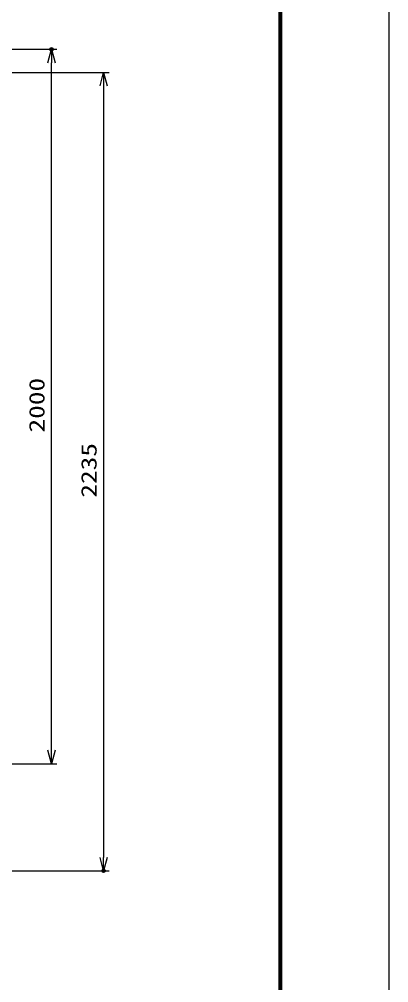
# Model space of a CAD drawing. Units: millimetres, scale not verified. Extents: x -4455 to 4455, y -3150 to 3150.
# Drawn here: x 3421 to 4455, y -1660 to 1037 of the extents above; entities that cross this region are included whole.
import ezdxf
from ezdxf.enums import TextEntityAlignment as Align

# ---------------------------------------------------------------- set-up
doc = ezdxf.new("R2010")
doc.units = ezdxf.units.MM
doc.header["$LTSCALE"] = 20
doc.header["$PDMODE"] = 32
doc.header["$PDSIZE"] = 10
for name, color, linetype, lineweight in [('0-3_0', 7, 'Continuous', 25), ('0-6_寸法', 4, 'Continuous', 25), ('0-9_LAYER15', 1, 'Continuous', 25)]:
    doc.layers.add(name, color=color, linetype=linetype, lineweight=lineweight)
doc.layers.add('0-7_DEFPOINTS', color=7, linetype='Continuous')
doc.styles.add('ＭＳ ゴシック', font='')
doc.styles.get('ＭＳ ゴシック').set_extended_font_data('MS Gothic')

# ---------------------------------------------------------------- blocks, each defined once
blk = doc.blocks.new('_Open30')
at = {"layer": '0-6_寸法'}
blk.add_line((0, 0), (-20, 0), dxfattribs=at)
blk.add_lwpolyline([(-20, 5.36), (0, 0), (-20, -5.36)], dxfattribs=at)

msp = doc.modelspace()

# ---------------------------------------------------------------- linework, layer by layer
at = {"layer": '0-3_0', "color": 3}
msp.add_lwpolyline([(-4454.89, 3149.88), (4455.11, 3149.88), (4455.11, -3150.12), (-4454.89, -3150.12)], close=True, dxfattribs=at)
at = {"layer": '0-3_0'}
for points in [[(-4154.89, 2962.38), (4155.11, 2962.38), (4155.11, -2962.62), (-4154.89, -2962.62)], [(-4153.01, 2960.51), (4153.24, 2960.51), (4153.24, -2960.74), (-4153.01, -2960.74)], [(-4151.14, 2958.63), (4151.36, 2958.63), (4151.36, -2958.87), (-4151.14, -2958.87)], [(-4149.26, 2956.76), (4149.49, 2956.76), (4149.49, -2956.99), (-4149.26, -2956.99)], [(-4147.39, 2954.88), (4147.61, 2954.88), (4147.61, -2955.12), (-4147.39, -2955.12)]]:
    msp.add_lwpolyline(points, close=True, dxfattribs=at)
at = {"layer": '0-7_DEFPOINTS'}
for p in [(3511.36, 953.46), (3657.19, -1346.54)]:
    msp.add_point(p, dxfattribs=at)
at = {"layer": '0-9_LAYER15'}
for p, q in [((3024.11, 953.46), (3526.36, 953.46)), ((2707.62, 888.46), (3672.19, 888.46)), ((2831.12, -1046.54), (3526.36, -1046.54)), ((2706.12, -1346.54), (3672.19, -1346.54))]:
    msp.add_line(p, q, dxfattribs=at)
at = {"layer": '0-9_LAYER15', "color": 2}
for p, q in [((3511.36, -1009.04), (3511.36, 915.96)), ((3657.19, 850.96), (3657.19, -1309.04))]:
    msp.add_line(p, q, dxfattribs=at)

# ---------------------------------------------------------------- block references
at = {"layer": '0-9_LAYER15', "xscale": 1.875, "yscale": 1.875}
for p, rotation in [((3511.36, 953.46), 90), ((3657.19, 888.46), 90), ((3511.36, -1046.54), 270), ((3657.19, -1346.54), 270)]:
    msp.add_blockref('_Open30', p, dxfattribs=dict(at, rotation=rotation))

# ---------------------------------------------------------------- texts
at = {"layer": '0-9_LAYER15', "color": 3, "style": 'ＭＳ ゴシック', "width": 1.3}
for s, p in [('2000', (3504.69, -119.4)), ('2235', (3650.52, -301.9))]:
    msp.add_text(s, height=43.26, rotation=90, dxfattribs=at).set_placement(p, align=Align.BOTTOM_LEFT)

doc.saveas('drawing.dxf')
